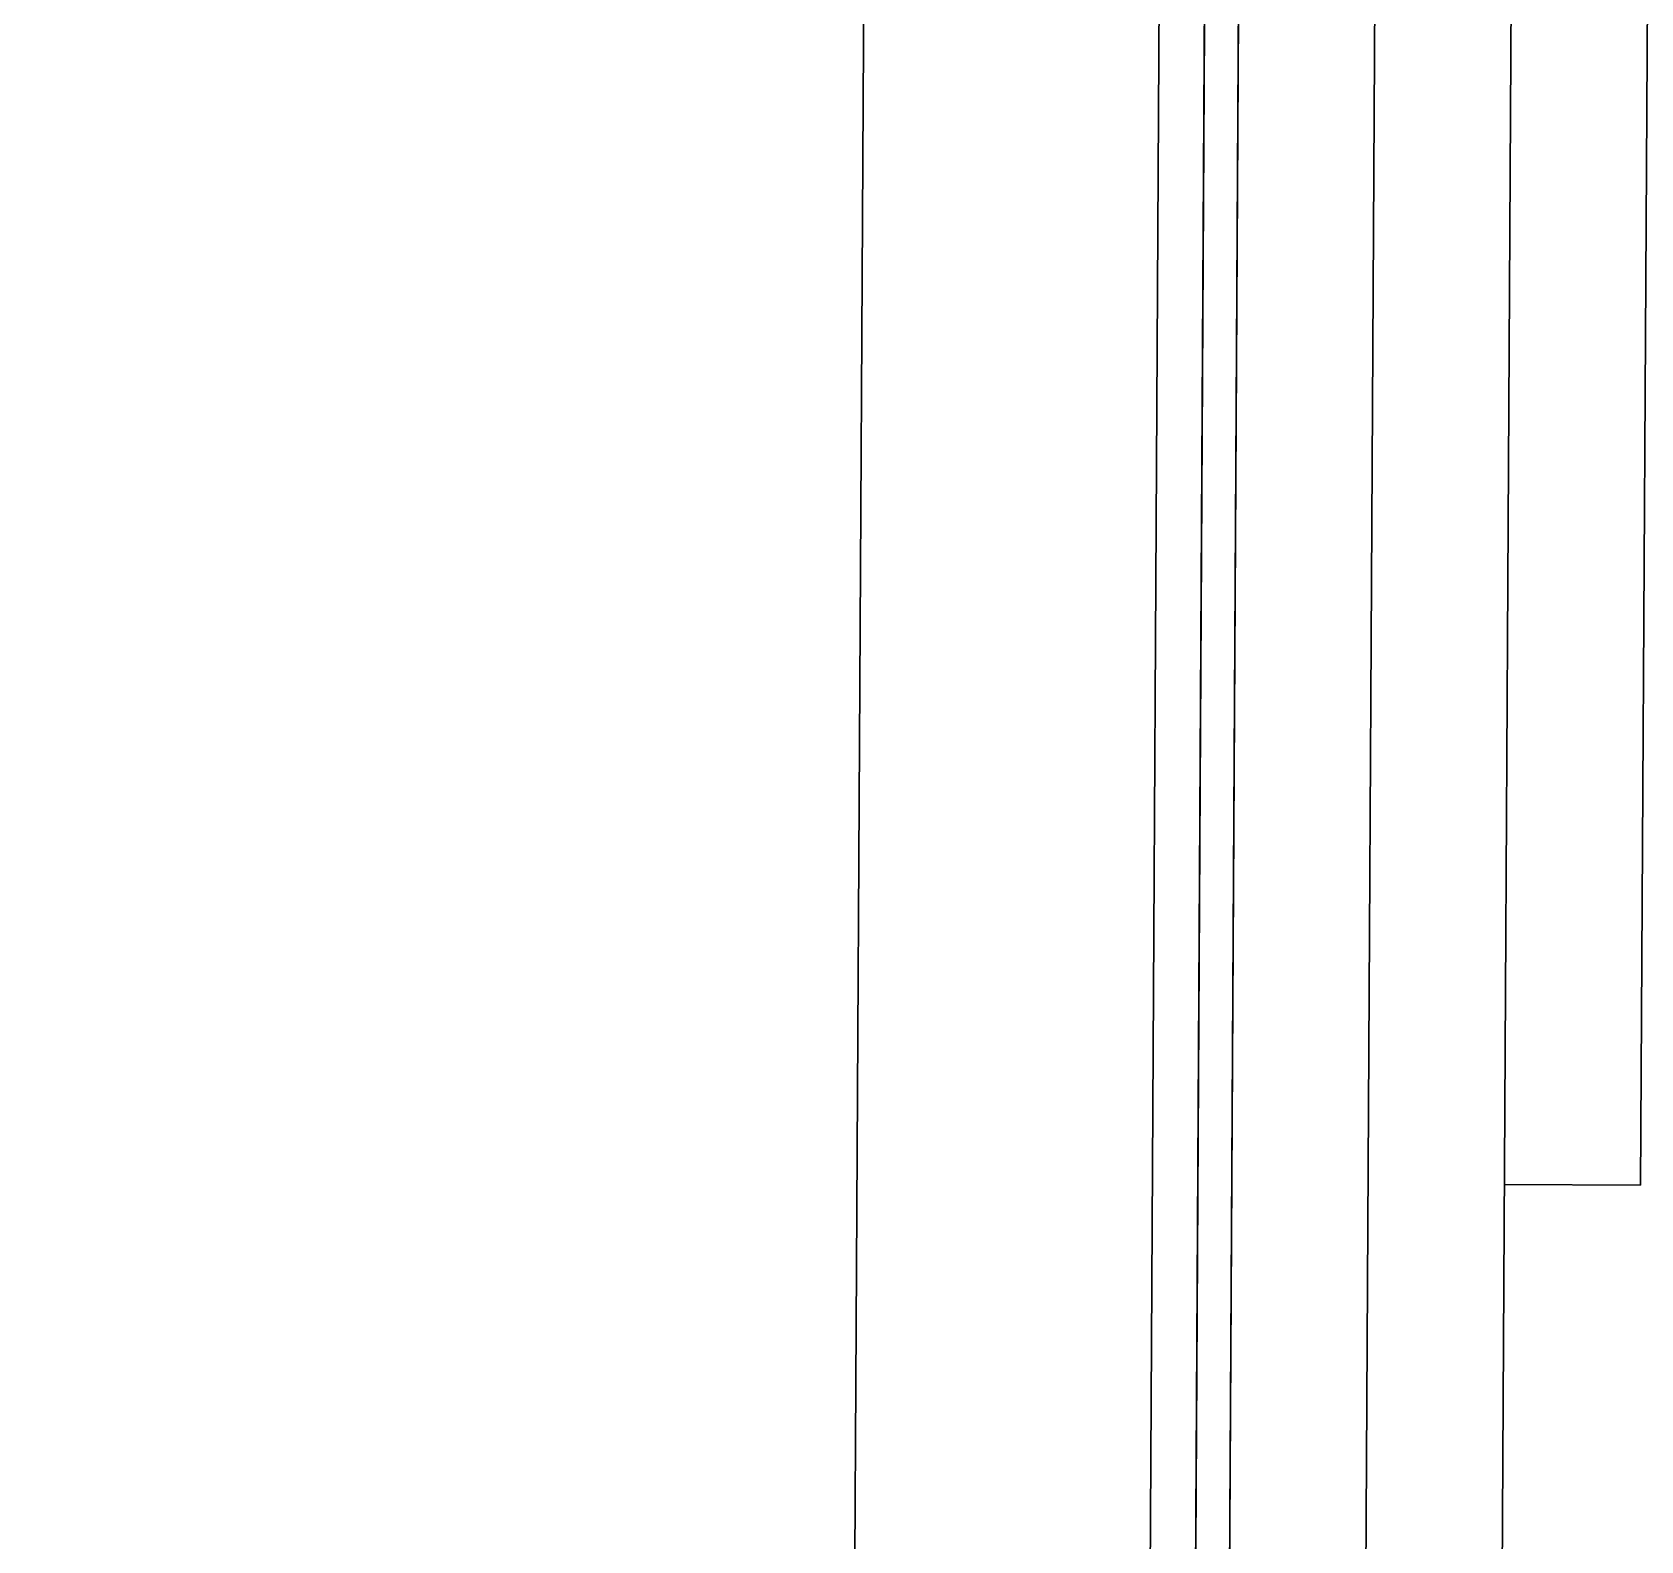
# Model space of a CAD drawing. Header units: millimetres. Extents: x 793 to 3159, y 750 to 2095.
# Drawn here: x 1294.6 to 1301.68, y 994.37 to 1001.01 of the extents above; entities that cross this region are included whole.
import ezdxf
from ezdxf.enums import TextEntityAlignment as Align

# ---------------------------------------------------------------- set-up
doc = ezdxf.new("R2010")
doc.units = ezdxf.units.MM
doc.set_wipeout_variables(frame=1)
doc.linetypes.add('XR-CASETA$0$CONTINUA', pattern=[0])
doc.linetypes.add('XR-CASETA$0$HIDDEN', pattern=[9.524999999999999, 6.349999999999999, -3.174999999999999])
for name, color, linetype in [('XR-CASETA$0$A-DETALLES', 6, 'Continuous'), ('XR-CASETA$0$A-EQUIPOS', 1, 'Continuous'), ('XR-CASETA$0$A-PISO-LIMITE', 42, 'Continuous'), ('XR-CASETA$0$A-PROY', 252, 'Continuous')]:
    doc.layers.add(name, color=color, linetype=linetype)
doc.styles.add('XR-CASETA$0$ROM23', font='romans__.ttf', dxfattribs={"width": 0.9, "height": 0.23})
doc.styles.add('XR-CASETA$0$SIMPLEX', font='SIMPLEX.SHX')

# ---------------------------------------------------------------- blocks, each defined once
blk = doc.blocks.new('XR-CASETA$0$A$C5A4D3937')
h = blk.add_hatch()
h.set_pattern_fill('ANSI31', color=8, scale=0.01, angle=180.0000000000004, style=0)
h.set_pattern_definition([(225.0000000000003, (-218.0331694976371, -238.4274633400312), (0.022450640302673, -0.0224506403026727), [])])
h.paths.add_polyline_path([(1.386733688067124, 1.420000532526046), (1.286733688067215, 1.420000532525818), (1.28673368806676, 0.4059560103494278), (2.946733688066615, 0.4059560103494278), (2.94673368806707, 1.420000532525818), (2.84673368806716, 1.420000532526046), (2.846733688066706, 0.5059560103493368), (1.386733688067124, 0.5059560103493368)])
h = blk.add_hatch()
h.set_pattern_fill('ANSI31', color=256, scale=0.1875625208402809, angle=180.0000000000004, style=0)
h.set_pattern_definition([(225.0000000000003, (20.01156149298276, 11.23050238430505), (0.0165783412978258, -0.0165783412978256), [])])
edge = h.paths.add_edge_path()
edge.add_arc((2.761276796414222, 0.5706213421869962), 0.0375125041680561, 0, 360)
at = {"linetype": 'XR-CASETA$0$CONTINUA', "ltscale": 0.5}
for p, q in [((2.728496659046868, 7.810951593576192, 8.67439952685e-05), (2.728496659046868, 8.397951593576183, 8.6743995297e-05)), ((2.74849665904685, 8.397951593575952, 8.67439953254e-05), (2.728496659046868, 8.397951593576183, 8.6743995297e-05)), ((2.74849665904685, 7.810951593575964, 8.6743995297e-05), (2.74849665904685, 8.397951593575952, 8.67439953254e-05)), ((3.100617738911752, 8.326286543090417, 8.67439952685e-05), (2.748496659047305, 8.394099887539367, 8.6743995297e-05)), ((3.100617738912205, 7.882616644061727, 8.67439953254e-05), (3.100617738911752, 8.326286543090417, 8.67439952685e-05)), ((3.490496659047039, 7.957701593576075, 8.67439952685e-05), (3.490496659046584, 8.25120159357607, 8.6743995297e-05)), ((3.490496659046584, 8.25120159357607, 8.6743995297e-05), (3.673457380313266, 8.25120159357607, 8.67439953254e-05)), ((3.67345738031372, 7.957701593576075, 8.67439952685e-05), (3.673457380313266, 8.25120159357607, 8.67439953254e-05)), ((3.100617738911752, 8.134451593575932, 8.67439953254e-05), (3.490496659047039, 8.13445159357616, 8.67439952685e-05)), ((3.100617738912205, 8.074451593576214, 8.67439952685e-05), (3.490496659047494, 8.074451593576214, 8.6743995297e-05)), ((3.490496659047039, 7.957701593576075, 8.67439952685e-05), (3.67345738031372, 7.957701593576075, 8.67439952685e-05)), ((3.58197701968038, 7.551201593576251, 8.6743995297e-05), (3.58197701968038, 7.957701593576075, 8.67439952685e-05)), ((3.67345738031372, 7.957701593576075, 8.67439952685e-05), (3.673457380313266, 7.551201593576024, 8.67439953254e-05)), ((3.100617738912205, 7.882616644061727, 8.67439953254e-05), (2.748496659047305, 7.814803299612776, 8.67439952685e-05)), ((2.728496659046868, 7.810951593576192, 8.67439952685e-05), (2.74849665904685, 7.810951593575964, 8.6743995297e-05)), ((2.728496659047324, 7.110951593576146, 8.67439953254e-05), (2.728496659047324, 7.697951593576362, 8.6743995297e-05)), ((2.748496659047305, 7.697951593575906, 8.67439953254e-05), (2.728496659047324, 7.697951593576362, 8.6743995297e-05)), ((2.74849665904685, 7.110951593576372, 8.6743995297e-05), (2.748496659047305, 7.697951593575906, 8.67439953254e-05)), ((3.100617738911752, 7.626286543090145, 8.67439952685e-05), (2.74849665904685, 7.694099887539323, 8.6743995297e-05)), ((3.100617738912205, 7.182616644061683, 8.67439952685e-05), (3.100617738911752, 7.626286543090145, 8.67439952685e-05)), ((3.490496659047039, 7.257701593576031, 8.67439953254e-05), (3.490496659046584, 7.551201593575798, 8.6743995297e-05)), ((3.490496659046584, 7.551201593575798, 8.6743995297e-05), (3.673457380313266, 7.551201593576024, 8.67439953254e-05)), ((3.67345738031372, 7.257701593576031, 8.67439953254e-05), (3.673457380313266, 7.551201593576024, 8.67439953254e-05)), ((3.100617738912205, 7.434451593575657, 8.67439952401e-05), (3.490496659047039, 7.434451593575886, 8.67439953254e-05)), ((3.100617738911752, 7.37445159357594, 8.67439952685e-05), (3.490496659047039, 7.37445159357594, 8.6743995297e-05)), ((3.490496659047039, 7.257701593576031, 8.67439953254e-05), (3.67345738031372, 7.257701593576031, 8.67439953254e-05)), ((3.58197701968038, 6.851201593576206, 8.6743995297e-05), (3.58197701968038, 7.257701593576031, 8.67439953254e-05)), ((3.67345738031372, 7.257701593576031, 8.67439953254e-05), (3.673457380313266, 6.851201593575978, 8.67439952401e-05)), ((3.100617738912205, 7.182616644061683, 8.67439952685e-05), (2.748496659047305, 7.114803299612732, 8.6743995297e-05)), ((2.728496659047324, 7.110951593576146, 8.67439953254e-05), (2.74849665904685, 7.110951593576372, 8.6743995297e-05)), ((2.728496659047324, 6.410951593576101, 8.6743995297e-05), (2.728496659047324, 6.99795159357609, 8.67439953254e-05)), ((2.748496659047305, 6.99795159357609, 8.67439952685e-05), (2.728496659047324, 6.99795159357609, 8.67439953254e-05)), ((2.74849665904685, 6.410951593576101, 8.67439953254e-05), (2.748496659047305, 6.99795159357609, 8.67439952685e-05)), ((3.100617738911752, 6.926286543090327, 8.67439953254e-05), (2.74849665904685, 6.994099887539504, 8.67439952685e-05)), ((3.100617738912205, 6.482616644061637, 8.67439952685e-05), (3.100617738911752, 6.926286543090327, 8.67439953254e-05)), ((3.490496659046584, 6.557701593575983, 8.6743995297e-05), (3.490496659046584, 6.851201593576206, 8.6743995297e-05)), ((3.490496659046584, 6.851201593576206, 8.6743995297e-05), (3.673457380313266, 6.851201593575978, 8.67439952401e-05)), ((3.673457380313266, 6.557701593575983, 8.67439952685e-05), (3.673457380313266, 6.851201593575978, 8.67439952401e-05)), ((3.100617738912205, 6.734451593576296, 8.6743995297e-05), (3.490496659047039, 6.734451593576067, 8.67439953254e-05)), ((3.100617738911752, 6.674451593576123, 8.67439952685e-05), (3.490496659047039, 6.674451593575895, 8.67439952685e-05)), ((3.490496659046584, 6.557701593575983, 8.6743995297e-05), (3.673457380313266, 6.557701593575983, 8.67439952685e-05)), ((3.581977019679925, 6.151201593575933, 8.6743995297e-05), (3.581977019679925, 6.557701593576211, 8.67439953254e-05)), ((3.673457380313266, 6.557701593575983, 8.67439952685e-05), (3.67345738031372, 6.151201593575933, 8.6743995297e-05)), ((3.100617738912205, 6.482616644061637, 8.67439952685e-05), (2.748496659047305, 6.414803299612684, 8.6743995297e-05)), ((2.728496659047324, 6.410951593576101, 8.6743995297e-05), (2.74849665904685, 6.410951593576101, 8.67439953254e-05)), ((2.728496659046868, 5.710951593576282, 8.67439952401e-05), (2.728496659047324, 6.297951593576044, 8.67439952685e-05)), ((2.748496659047305, 6.297951593576044, 8.6743995297e-05), (2.728496659047324, 6.297951593576044, 8.67439952685e-05)), ((2.74849665904685, 5.710951593576055, 8.67439952685e-05), (2.748496659047305, 6.297951593576044, 8.6743995297e-05)), ((3.100617738912205, 6.226286543090283, 8.67439953254e-05), (2.748496659047305, 6.294099887539233, 8.67439952685e-05)), ((3.100617738911752, 5.782616644061817, 8.67439953254e-05), (3.100617738912205, 6.226286543090283, 8.67439953254e-05)), ((3.490496659047039, 5.857701593575939, 8.6743995297e-05), (3.490496659047039, 6.151201593575933, 8.67439952685e-05)), ((3.490496659047039, 6.151201593575933, 8.67439952685e-05), (3.67345738031372, 6.151201593575933, 8.6743995297e-05)), ((3.67345738031372, 5.857701593575939, 8.67439952685e-05), (3.67345738031372, 6.151201593575933, 8.6743995297e-05)), ((3.100617738912205, 6.034451593576023, 8.6743995297e-05), (3.490496659047494, 6.034451593576023, 8.6743995297e-05)), ((3.100617738911752, 5.974451593576077, 8.67439953254e-05), (3.490496659047494, 5.974451593576077, 8.67439952685e-05)), ((1.369817056872307, 5.87721815239729), (0.719817056872671, 5.877218152397518)), ((0.719817056872671, 5.877218152397518), (0.719817056872671, 4.577218152397563)), ((1.369817056872761, 5.727218152397426), (1.369817056872307, 5.87721815239729)), ((3.490496659047039, 5.857701593575939, 8.6743995297e-05), (3.67345738031372, 5.857701593575939, 8.67439952685e-05)), ((3.100617738911752, 5.782616644061817, 8.67439953254e-05), (2.748496659047305, 5.71480329961264, 8.6743995297e-05)), ((0.8698170568723071, 4.727218152397653), (0.8698170568727618, 5.727218152397426)), ((0.8698170568727618, 5.727218152397426), (1.369817056872761, 5.727218152397426)), ((2.728496659046868, 5.710951593576282, 8.67439952401e-05), (2.74849665904685, 5.710951593576055, 8.67439952685e-05)), ((1.369817056872307, 4.727218152397653), (0.8698170568723071, 4.727218152397653)), ((1.369817056872761, 4.577218152397335), (1.369817056872307, 4.727218152397653)), ((0.719817056872671, 4.577218152397563), (1.369817056872761, 4.577218152397335))]:
    blk.add_line(p, q, dxfattribs=at)
for p, q in [((2.740566632381614, 1.863558544526995, -3.7977739e-07), (1.492900743752215, 1.863558544526767, -3.797774468e-07)), ((1.492900743752215, 1.863558544526767, -3.797774468e-07), (1.49290074375267, 1.046126694545819, -3.7977739e-07)), ((2.307297209240459, 1.863558544527222, -3.797774184e-07), (2.307297209240459, 1.555956010349291, -3.7977739e-07)), ((2.740566632381614, 1.863558544526995, -3.7977739e-07), (2.740566632382524, 1.046126694545819, -3.7977739e-07)), ((1.492900743751761, 1.555956010348836, -3.797774184e-07), (2.74056663238116, 1.555956010349063, -3.7977739e-07)), ((2.74056663238116, 1.555956010349063, -3.7977739e-07), (2.307297209240459, 1.555956010349291, -3.7977739e-07)), ((2.740566632382524, 1.046126694545819, -3.7977739e-07), (1.49290074375267, 1.046126694545819, -3.7977739e-07)), ((2.683716749721497, 1.013724201128979, -3.797774184e-07), (1.549750626412787, 1.013724201128752, -3.797774184e-07)), ((1.549750626412787, 1.013724201128752, -3.797774184e-07), (1.549750626412787, 0.8702274341569591, -3.797774184e-07)), ((1.594890245570695, 1.046126694545819, -3.797774468e-07), (1.594890245570695, 1.013724201128979, -3.797774184e-07)), ((1.619709139430142, 1.046126694545591, -3.7977739e-07), (1.619709139430142, 1.013724201128525, -3.797774468e-07)), ((2.613758236704597, 1.046126694545819, -3.7977739e-07), (2.613758236704143, 1.013724201128525, -3.797774184e-07)), ((2.638577130564044, 1.046126694545591, -3.7977739e-07), (2.638577130564044, 1.013724201128752, -3.797774468e-07)), ((2.683716749721497, 1.013724201128979, -3.797774184e-07), (2.683716749721952, 0.8702274341567316, -3.797774468e-07)), ((2.683716749721952, 0.8702274341567316, -3.797774468e-07), (1.549750626412787, 0.8702274341569591, -3.797774184e-07))]:
    blk.add_line(p, q)
at = {"linetype": 'XR-CASETA$0$HIDDEN'}
for p, q in [((1.607605146443802, 1.687573110043786, -3.7977739e-07), (1.607605146443802, 1.578244082823403, -3.797774184e-07)), ((2.363099655609858, 1.692074610544068, -3.797774468e-07), (2.363099655609403, 1.582745583323912, -3.797774184e-07)), ((2.453114873933827, 1.692074610544295, -3.797774468e-07), (2.453114873933827, 1.582745583323685, -3.797774184e-07))]:
    blk.add_line(p, q, dxfattribs=at)
at = {"elevation": 8.67439954675e-05}
blk.add_lwpolyline([(4.75025877023836, 7.343286059807041), (4.340258770090258, 7.343286059807041, 0.4142135623730951), (4.320258770071631, 7.323286059788416), (4.320258770071631, 6.763286059732081, 0.4142135623730951), (4.340258770089803, 6.74328605971391), (4.750258770238815, 6.74328605971391, 0.4142135623730951), (4.770258770257897, 6.763286059732536), (4.770258770258351, 7.323286059788869, 0.4142135623730951)], format="xyb", close=True, dxfattribs=at)
at = {"color": 8, "elevation": 8.67439953822e-05}
blk.add_lwpolyline([(4.687166363864889, 7.293286059818683), (4.403351176464184, 7.29328605981891, 0.4142135623730951), (4.370258769884458, 7.260193653240548), (4.370258769885367, 6.826378466280402, 0.4142135623730951), (4.403351176463273, 6.793286059702267), (4.687166363865344, 6.79328605970204, 0.4142135623730951), (4.720258770443706, 6.826378466280402), (4.720258770443251, 7.260193653240322, 0.4142135623730951)], format="xyb", close=True, dxfattribs=at)
blk.add_lwpolyline([(0.7251481701769081, 6.463775804057149), (0.7251481701764533, 6.053775803907911, 0.4142135623730951), (0.7451481701959893, 6.033775803889512), (1.305148170250959, 6.033775803889738, 0.4142135623730951), (1.32514817027004, 6.053775803908138), (1.32514817027004, 6.463775804057149, 0.4142135623730951), (1.305148170251868, 6.483775804076003), (0.7451481701959893, 6.483775804076003, 0.4142135623730951)], format="xyb", close=True)
at = {"color": 8}
blk.add_lwpolyline([(0.7751481701652665, 6.400683397683678), (0.7751481701652665, 6.116868210281608, 0.4142135623730951), (0.8082405767440832, 6.083775803703247), (1.242055763704229, 6.083775803703474, 0.4142135623730951), (1.275148170281681, 6.11686821028138), (1.275148170282136, 6.400683397684133, 0.4142135623730951), (1.242055763703319, 6.433775804262495), (0.8082405767436284, 6.43377580426204, 0.4142135623730951)], format="xyb", close=True, dxfattribs=at)
at = {"linetype": 'XR-CASETA$0$CONTINUA', "ltscale": 0.5}
for points, elevation in [([(1.236733688067033, 3.315956010349282), (1.236733688067488, 1.555956010349063), (2.996733688067251, 1.555956010349746), (2.996733688067251, 3.315956010349054), (1.236733688067033, 3.315956010349282)], -3.797774184e-07), ([(1.754651112827559, 2.688506578354235), (1.754651112827559, 2.591387988213909)], -3.797774468e-07), ([(2.47881626330718, 2.688506578354463), (2.478816263307635, 2.591387988214137)], -3.797773331e-07), ([(1.236733688067488, 1.555956010349063), (1.236733688067033, 0.3559560103494732), (2.996733688067251, 0.3559560103492458), (2.996733688067251, 1.555956010349746), (1.236733688067488, 1.555956010349063)], -3.797774184e-07), ([(1.28673368806767, 1.420000532526046), (1.386733688067124, 1.420000532525591), (1.386733688067124, 0.5059560103495642)], -3.797774184e-07), ([(1.28673368806767, 1.420000532526046), (1.28673368806676, 0.4059560103494278)], -3.797774184e-07), ([(2.946733688067524, 0.4059560103492004), (2.94673368806707, 1.420000532525818), (2.846733688067615, 1.420000532525818), (2.84673368806716, 0.5059560103493368)], -3.797774184e-07), ([(1.28673368806676, 0.4059560103494278), (1.28673368806676, 0.5059560103495642)], -3.797774468e-07), ([(1.386733688067124, 0.5059560103495642), (2.84673368806716, 0.5059560103493368)], -3.797774184e-07), ([(1.236733688067033, 0.3559560103494732), (1.236733688067033, 0.4059560103496552)], -3.797774184e-07), ([(1.28673368806676, 0.4059560103494278), (2.946733688067524, 0.4059560103492004)], -3.797774184e-07)]:
    blk.add_lwpolyline(points, dxfattribs=dict(at, elevation=elevation))
blk.add_lwpolyline([(-0.599999999999909, 2.274e-13), (0.0007266160100698, 0), (0.0007266160100698, 2.399999999999863), (0.5999999788505193, 2.400000010805342)], dxfattribs=at)
at = {"const_width": 0.0090030010003335, "elevation": -3.797774184e-07}
for points in [[(1.607605146443802, 1.692074610544295, -1), (1.607605146443347, 1.683071609544185, -1)], [(2.363099655610312, 1.692074610544295, -1), (2.363099655609858, 1.683071609544185, -1)], [(2.453114873933827, 1.692074610544523, -1), (2.453114873933373, 1.683071609544185, -1)]]:
    blk.add_lwpolyline(points, format="xyb", close=True, dxfattribs=at)
at = {"linetype": 'XR-CASETA$0$CONTINUA', "ltscale": 0.5}
for centre, radius in [((3.959769366522324, 7.054451593576687, 8.67439953822e-05), 0.2863119862089718), ((2.116733688067142, 2.639947283283845, -3.797774184e-07), 0.47)]:
    blk.add_circle(centre, radius, dxfattribs=at)
blk.add_circle((2.761276796414222, 0.5706213421869962, -3.797773331e-07), 0.0375125041680561)
at = {"linetype": 'ByBlock'}
blk.add_point((2.740566632381614, 1.829797290775786, -3.797774184e-07), dxfattribs=at)
blk.add_point((2.645284871795411, 0.8702274341569591, -3.7977739e-07))
at = {"color": 8, "style": 'XR-CASETA$0$SIMPLEX', "width": 0.8}
blk.add_text('eléctrico', height=0.075, rotation=270, dxfattribs=at).set_placement((4.499664587367988, 7.218870393825454, 8.67439951833e-05))
blk.add_text('eléctrico', height=0.075, dxfattribs=at).set_placement((0.849563836159632, 6.213181621186094))
at = {"style": 'XR-CASETA$0$ROM23', "width": 0.9}
for s, p in [('BAJA TENSION', (2.014705489140851, 1.742506450693326, -3.797773331e-07)), ('ALTA TENSION', (2.540660608255166, 1.475346850261075, -3.797774184e-07))]:
    blk.add_text(s, height=0.0379626542180729, rotation=180, dxfattribs=at).set_placement(p, align=Align.CENTER)
at = {"linetype": 'XR-CASETA$0$CONTINUA'}
blk.add_wipeout([(3.6189529844355093, 5.655527989412294), (4.41496412413079, 5.655527989412294), (4.41496412413079, 4.859516849717239), (3.6189529844355093, 4.859516849717239)], dxfattribs=at)
blk.add_wipeout([(3.6189529844355093, 5.655527989412294), (4.41496412413079, 5.655527989412294), (4.41496412413079, 4.859516849717239), (3.6189529844355093, 4.859516849717239)], dxfattribs=at)
at = {"color": 7}
for p, q in [((3.673949224306397, 5.293698640813317), (3.674173911522757, 5.310749238840571)), ((3.674173911522757, 5.310749238840571), (3.689652165383904, 5.328330861730137)), ((3.706045556267326, 5.310672154391114), (3.689652165383904, 5.328330861730137)), ((3.706263616260457, 5.29412446932497), (3.706045556267326, 5.310672154391114)), ((4.327653492305672, 5.294124469325197), (4.327871552299257, 5.31067215439134)), ((4.327871552299257, 5.31067215439134), (4.344264943181769, 5.328330861730364)), ((4.359743197042917, 5.310749238840344), (4.344264943181769, 5.328330861730364)), ((4.359967884258821, 5.293698640813317), (4.359743197042917, 5.310749238840344)), ((3.673949224306397, 5.293698640813317), (3.683000669100238, 5.285211551595693)), ((3.706263616260457, 5.29412446932497), (3.697437579076449, 5.28540179648462)), ((4.327653492305672, 5.294124469325197), (4.336479529489679, 5.28540179648462)), ((4.359967884258821, 5.293698640813317), (4.350916439465891, 5.285211551595693)), ((3.674985701535206, 5.215044604003197), (3.683810361939322, 5.223767258701172)), ((3.675374652438221, 5.215470432514848), (3.675156592445092, 5.198922747447568)), ((3.675203761527427, 5.198496918936371), (3.691595773363586, 5.180838365551835)), ((3.707518153481942, 5.198922747447568), (3.691595773363586, 5.180838365551835)), ((3.707300093488357, 5.215470432515076), (3.698247271915533, 5.223957503588962)), ((3.707300093488357, 5.215470432515076), (3.707518153481942, 5.198922747447568)), ((4.326617015077317, 5.215470432514848), (4.326398955084187, 5.198922747447795)), ((4.326398955084187, 5.198922747447795), (4.342321335202087, 5.18083836555229)), ((4.326617015077317, 5.215470432514848), (4.335669836651049, 5.223957503588962)), ((4.358713347038246, 5.198496918936144), (4.342321335202087, 5.18083836555229)), ((4.358931407030922, 5.215044604003197), (4.350106746626806, 5.223767258701172)), ((4.358542456127906, 5.215470432514848), (4.358760516120582, 5.198922747447568))]:
    blk.add_line(p, q, dxfattribs=at)
blk.add_lwpolyline([(3.618952984435054, 5.655527989412803), (4.414964124130619, 5.655527989412576), (4.414964124131074, 4.859516849717465), (3.618952984435509, 4.859516849717692)], close=True)
at = {"color": 8}
for points in [[(3.633192409717594, 5.629509037390789), (3.643266710379521, 5.639851697590529), (3.653608673119379, 5.629778076246566), (3.643535753771629, 5.61943508999434)], [(3.686092379723504, 5.629509037390789), (3.69616668038634, 5.639851697590302), (3.706508643125744, 5.629778076246566), (3.696435723778449, 5.619435089995021)], [(3.738992349729869, 5.629509037390562), (3.74906665039316, 5.639851697590075), (3.759408613132109, 5.629778076246793), (3.749335693784814, 5.619435089994794)], [(3.791892319736234, 5.629509037390562), (3.80196662039907, 5.639851697590529), (3.812308583138019, 5.629778076246566), (3.802235663791178, 5.619435089994794)], [(3.844792289742144, 5.629509037390333), (3.854866590404981, 5.639851697590302), (3.865208553143475, 5.629778076246338), (3.855135633796634, 5.619435089995021)], [(3.897692259748055, 5.629509037390789), (3.907766560411801, 5.639851697590529), (3.918108523150294, 5.629778076246566), (3.908035603803, 5.619435089994567)], [(3.950592229754875, 5.629509037390562), (3.960666530417256, 5.639851697590529), (3.971008493156205, 5.629778076246338), (3.96093557380982, 5.619435089994567)], [(4.003492199760785, 5.629509037390107), (4.013566500423166, 5.639851697590075), (4.023908463162115, 5.629778076246338), (4.013835543815275, 5.619435089994794)], [(4.083324878811254, 5.629509037390107), (4.073250578148417, 5.639851697590529), (4.062908615409924, 5.629778076246566), (4.072981534757673, 5.619435089994567)], [(4.136224848817618, 5.629509037390789), (4.126150548155237, 5.639851697590529), (4.115808585415834, 5.629778076245883), (4.125881504763583, 5.619435089994794)], [(4.189124818823983, 5.629509037390789), (4.179050518161147, 5.639851697590075), (4.168708555421744, 5.629778076246338), (4.178781474769038, 5.619435089994794)], [(4.242024788830349, 5.629509037390333), (4.231950488167512, 5.639851697590302), (4.221608525428109, 5.629778076246338), (4.231681444775404, 5.619435089994794)], [(4.294924758835804, 5.629509037390789), (4.284850458173423, 5.639851697590302), (4.274508495434474, 5.629778076246338), (4.284581414781314, 5.619435089995021)], [(4.347824728842169, 5.629509037390789), (4.337750428179788, 5.639851697590302), (4.32740846543993, 5.629778076246566), (4.337481384786768, 5.619435089994794)], [(4.400724698848989, 5.629509037390107), (4.390650398186153, 5.639851697590756), (4.380308435447204, 5.629778076246566), (4.390381354794044, 5.619435089994794)], [(3.633953371127518, 5.571762774268109), (3.644027671789444, 5.582105434468076), (3.654369634528848, 5.572031813124339), (3.644296715182008, 5.561688826872341)], [(3.634714332537897, 5.514016511145881), (3.644788633199823, 5.524359171346076), (3.655130595938771, 5.514285550002342), (3.645057676591477, 5.503942563750342)], [(3.686853341132974, 5.571762774267881), (3.696927641795809, 5.582105434468303), (3.707269604535213, 5.572031813124566), (3.697196685187464, 5.561688826872796)], [(3.687614302542897, 5.514016511145654), (3.697688603206188, 5.524359171346076), (3.708030565945136, 5.514285550002113), (3.697957646598297, 5.50394256375057)], [(3.739753311139793, 5.571762774267881), (3.749827611802629, 5.582105434468076), (3.760169574542032, 5.572031813124566), (3.750096655194739, 5.561688826872796)], [(3.740514272549717, 5.514016511145654), (3.750588573212098, 5.524359171346076), (3.760930535951502, 5.514285550002113), (3.750857616604207, 5.50394256375057)], [(3.792653281146613, 5.571762774267881), (3.802727581808539, 5.582105434468303), (3.813069544547488, 5.572031813124339), (3.802996625200194, 5.561688826872796)], [(3.793414242556082, 5.514016511145881), (3.803488543219373, 5.524359171346076), (3.813830505957412, 5.514285550002342), (3.803757586611027, 5.50394256375057)], [(3.845553251152068, 5.571762774267881), (3.855627551814905, 5.582105434468303), (3.865969514553398, 5.572031813124339), (3.855896595206559, 5.561688826872796)], [(3.846314212562447, 5.514016511145654), (3.856388513225738, 5.524359171346076), (3.866730475964232, 5.514285550001659), (3.856657556616482, 5.503942563750342)], [(3.898453221158433, 5.571762774268109), (3.90852752182127, 5.582105434468303), (3.918869484560219, 5.572031813124339), (3.908796565212924, 5.561688826872341)], [(3.899214182568357, 5.514016511145654), (3.909288483230739, 5.524359171346076), (3.919630445970597, 5.514285550001887), (3.909557526622393, 5.503942563750342)], [(3.951353191164344, 5.571762774267881), (3.961427491827635, 5.582105434468303), (3.971769454566128, 5.572031813124112), (3.961696535219743, 5.561688826872796)], [(3.952114152573813, 5.514016511145654), (3.962188453237558, 5.524359171346303), (3.972530415976052, 5.514285550002113), (3.962457496629667, 5.50394256375057)], [(4.004253161170709, 5.571762774267653), (4.014327461834, 5.582105434468076), (4.024669424572038, 5.572031813124339), (4.014596505225653, 5.561688826872568)], [(4.005014122581087, 5.514016511145427), (4.015088423244378, 5.524359171345849), (4.025430385982417, 5.514285550002113), (4.015357466635578, 5.503942563750342)], [(4.081802955991407, 5.514016511145881), (4.071728655329025, 5.524359171346076), (4.061386692589621, 5.514285550002113), (4.071459611936461, 5.503942563750342)], [(4.08256391740133, 5.571762774268109), (4.072489616738948, 5.582105434468303), (4.06214765399909, 5.572031813124339), (4.072220573346384, 5.561688826872568)], [(4.134702925997772, 5.514016511145654), (4.124628625334935, 5.524359171346532), (4.114286662596442, 5.514285550002113), (4.124359581942826, 5.503942563750342)], [(4.135463887407241, 5.571762774267881), (4.125389586745313, 5.582105434468303), (4.11504762400591, 5.572031813124339), (4.12512054335275, 5.561688826872568)], [(4.187602896003227, 5.514016511145427), (4.177528595341755, 5.524359171346076), (4.167186632602351, 5.514285550002113), (4.177259551949192, 5.50394256375057)], [(4.188363857413605, 5.571762774267653), (4.178289556750769, 5.582105434468303), (4.16794759401273, 5.572031813124339), (4.17802051335957, 5.561688826872796)], [(4.240502866010047, 5.514016511145881), (4.23042856534812, 5.524359171346076), (4.220086602607807, 5.514285550002113), (4.230159521954647, 5.503942563750342)], [(4.24126382741997, 5.571762774267881), (4.231189526758043, 5.582105434468531), (4.220847564019095, 5.572031813124112), (4.230920483365935, 5.561688826872568)], [(4.293402836016866, 5.514016511145427), (4.283328535353576, 5.524359171346303), (4.272986572614627, 5.514285550002113), (4.283059491962376, 5.503942563750115)], [(4.29416379742679, 5.571762774267881), (4.284089496763499, 5.582105434468758), (4.27374753402455, 5.572031813124339), (4.28382045337139, 5.561688826872568)], [(4.346302806022321, 5.514016511145881), (4.336228505360396, 5.524359171345849), (4.325886542621447, 5.514285550002113), (4.335959461968286, 5.50394256375057)], [(4.3470637674327, 5.571762774267881), (4.336989466769409, 5.582105434468303), (4.326647504030916, 5.572031813124112), (4.336720423378665, 5.561688826872796)], [(4.399202776028686, 5.51401651114611), (4.389128475365851, 5.524359171346076), (4.378786512627812, 5.514285550001659), (4.388859431974196, 5.503942563750342)], [(4.399963737438611, 5.571762774268109), (4.389889436776229, 5.582105434468303), (4.379547474037281, 5.572031813124339), (4.389620393384575, 5.561688826872568)], [(3.63547529394691, 5.456270248023201), (3.645549594609747, 5.466612908223397), (3.65589155734824, 5.456539286879433), (3.645818638001401, 5.446196300627206)], [(3.688375263953275, 5.456270248022974), (3.698449564616112, 5.466612908223623), (3.708791527355515, 5.456539286879433), (3.698718608007766, 5.446196300627433)], [(3.741275233959186, 5.456270248022974), (3.751349534622022, 5.466612908223623), (3.761691497360971, 5.45653928687966), (3.751618578014587, 5.446196300627661)], [(3.794175203966005, 5.456270248022974), (3.804249504628842, 5.466612908223397), (3.814591467366881, 5.456539286878978), (3.804518548019586, 5.446196300627433)], [(3.847075173971916, 5.456270248022974), (3.857149474634752, 5.466612908223397), (3.867491437373701, 5.456539286878978), (3.857418518026861, 5.446196300627433)], [(3.899975143977826, 5.456270248022747), (3.910049444640208, 5.466612908223397), (3.92039140738052, 5.456539286879204), (3.910318488033226, 5.446196300627433)], [(3.952875113984646, 5.456270248022974), (3.962949414647482, 5.466612908223623), (3.973291377386431, 5.456539286878751), (3.963218458038682, 5.446196300627206)], [(4.005775083991011, 5.456270248022747), (4.015849384653847, 5.466612908223169), (4.026191347392341, 5.456539286879204), (4.016118428045502, 5.446196300627433)], [(4.081041994581482, 5.456270248022974), (4.070967693918191, 5.466612908223169), (4.060625731180152, 5.456539286879204), (4.070698650527447, 5.446196300627661)], [(4.133941964587846, 5.456270248022518), (4.123867663925466, 5.466612908223397), (4.113525701186972, 5.456539286879433), (4.123598620532902, 5.446196300627433)], [(4.186841934593758, 5.456270248023201), (4.176767633931377, 5.466612908223397), (4.166425671191973, 5.456539286878978), (4.176498590539267, 5.446196300627433)], [(4.239741904601032, 5.456270248023201), (4.229667603937286, 5.466612908223623), (4.219325641198338, 5.456539286879204), (4.229398560545632, 5.446196300627206)], [(4.292641874606033, 5.456270248022747), (4.282567573944107, 5.466612908223397), (4.272225611205158, 5.456539286879433), (4.282298530551543, 5.446196300627433)], [(4.345541844612399, 5.456270248022974), (4.335467543950016, 5.466612908223397), (4.325125581211068, 5.456539286879204), (4.335198500557908, 5.446196300627206)], [(4.398441814618763, 5.456270248022747), (4.388367513955927, 5.466612908223623), (4.378025551217434, 5.456539286879433), (4.388098470564273, 5.446196300627206)], [(3.636236255356379, 5.398523984900974), (3.646310556019216, 5.40886664510117), (3.656652518758163, 5.398793023757434), (3.646579599411779, 5.388450037505663)], [(3.689136225363199, 5.398523984900748), (3.699210526025581, 5.40886664510117), (3.709552488764529, 5.398793023757434), (3.69947956941769, 5.388450037505435)], [(3.742036195369109, 5.398523984900748), (3.752110496031947, 5.408866645100943), (3.762452458771349, 5.398793023756752), (3.752379539424055, 5.388450037505435)], [(3.794936165375474, 5.398523984900748), (3.805010466037857, 5.40886664510117), (3.815352428776805, 5.398793023757207), (3.805279509430874, 5.388450037505435)], [(3.847836135382294, 5.398523984900748), (3.857910436044676, 5.408866645101397), (3.86825239878317, 5.398793023756978), (3.85817947943633, 5.388450037505208)], [(3.90073610538775, 5.398523984900748), (3.910810406050587, 5.408866645100943), (3.921152368789989, 5.398793023756752), (3.91107944944224, 5.388450037505208)], [(3.95363607539457, 5.398523984900521), (3.963710376056496, 5.40886664510117), (3.974052338796354, 5.398793023756752), (3.963979419449515, 5.388450037505208)], [(4.00653604540048, 5.398523984900521), (4.016610346063771, 5.408866645101397), (4.02695230880181, 5.398793023757207), (4.016879389454516, 5.388450037505435)], [(4.080281033172013, 5.398523984900748), (4.070206732510087, 5.408866645101397), (4.059864769770683, 5.398793023756978), (4.069937689116613, 5.388450037505208)], [(4.133181003177923, 5.398523984900974), (4.123106702515997, 5.40886664510117), (4.112764739776594, 5.398793023756978), (4.122837659122978, 5.388450037505208)], [(4.186080973184743, 5.398523984900974), (4.176006672520998, 5.408866645100943), (4.165664709782049, 5.398793023756978), (4.175737629129799, 5.388450037505435)], [(4.238980943190199, 5.398523984900748), (4.228906642527817, 5.40886664510117), (4.218564679788869, 5.398793023756978), (4.228637599135709, 5.388450037505663)], [(4.291880913196564, 5.398523984900974), (4.281806612533728, 5.408866645100943), (4.271464649795234, 5.398793023757207), (4.281537569142074, 5.388450037505208)], [(4.344780883203383, 5.398523984900748), (4.334706582539638, 5.40886664510117), (4.324364619801144, 5.398793023757207), (4.334437539147983, 5.388450037505208)], [(4.397680853208839, 5.398523984900748), (4.387606552546003, 5.40886664510117), (4.377264589807509, 5.398793023757207), (4.387337509154804, 5.388450037505435)], [(3.636997221302863, 5.340777377583208), (3.647071517429594, 5.351120381979171), (3.657413484703738, 5.341046416439667), (3.647340560821703, 5.330703774382755)], [(3.689897191308318, 5.340777377583663), (3.699971487435504, 5.351120381978489), (3.710313454710103, 5.341046416440121), (3.700240530827613, 5.330703774382528)], [(3.742797161315139, 5.34077737758389), (3.752871457441415, 5.351120381978716), (3.763213424716923, 5.341046416439894), (3.753140500833978, 5.330703774382981)], [(3.795697131321958, 5.340777377583663), (3.805771427447325, 5.351120381978943), (3.816113394722378, 5.341046416439894), (3.806040470840343, 5.330703774382755)], [(3.848597101326504, 5.340777377583663), (3.858671397454145, 5.351120381978489), (3.869013364729653, 5.341046416439894), (3.858940440845799, 5.330703774382299)], [(3.901497071333778, 5.340777377583663), (3.911571367460509, 5.351120381978716), (3.921913334736018, 5.341046416439667), (3.911840410852164, 5.330703774382528)], [(3.954397041339689, 5.340777377583208), (3.964471337466875, 5.351120381978716), (3.974813304741018, 5.341046416440121), (3.964740380858529, 5.330703774382528)], [(4.007297011345143, 5.340777377583435), (4.017371307472785, 5.351120381978716), (4.027713274748293, 5.341046416439667), (4.017640350864439, 5.330703774382299)], [(4.079520067225985, 5.340777377583663), (4.069445771100163, 5.351120381978943), (4.059103803825109, 5.341046416439667), (4.069176727707143, 5.330703774382528)], [(4.132420037232805, 5.340777377583663), (4.122345741105164, 5.351120381978716), (4.11200377383011, 5.341046416439894), (4.122076697713964, 5.330703774382528)], [(4.185320007238714, 5.340777377583435), (4.175245711112438, 5.351120381979171), (4.164903743837384, 5.341046416439667), (4.174976667719874, 5.330703774382299)], [(4.238219977244625, 5.340777377583435), (4.228145681118348, 5.351120381978489), (4.21780371384284, 5.341046416439894), (4.22787663772715, 5.330703774382528)], [(4.291119947250991, 5.340777377583435), (4.281045651123349, 5.351120381978716), (4.270703683849205, 5.341046416439894), (4.28077660773215, 5.330703774382755)], [(4.3440199172569, 5.340777377583208), (4.333945621130624, 5.351120381978943), (4.323603653855116, 5.341046416439667), (4.333676577738061, 5.330703774382528)], [(4.396919887262811, 5.340777377583435), (4.386845591137443, 5.351120381978489), (4.376503623861481, 5.341046416439894), (4.386576547744879, 5.330703774382528)], [(3.637758182712332, 5.283031114461436), (3.647832483375168, 5.293373774661176), (3.658174446113207, 5.283300153316986), (3.648101524498088, 5.27295733916253)], [(3.690658152717787, 5.283031114461664), (3.700732453381078, 5.293373774661631), (3.711074416120482, 5.283300153317213), (3.701001494505362, 5.272957339162303)], [(3.743558122724151, 5.283031114461209), (3.753632423386989, 5.293373774661403), (3.763974386125937, 5.283300153316986), (3.753901464511272, 5.272957339162758)], [(3.796458092730972, 5.283031114461436), (3.806532393393808, 5.293373774661403), (3.816874356131847, 5.283300153316986), (3.806801434518092, 5.27295733916253)], [(3.849358062737337, 5.283031114461436), (3.859432363399719, 5.293373774661403), (3.869774326138212, 5.283300153316986), (3.859701404524003, 5.272957339162303)], [(3.902258032742793, 5.283031114461209), (3.912332333406084, 5.293373774661631), (3.922674296145031, 5.283300153316986), (3.912601374529913, 5.27295733916253)], [(3.955158002748703, 5.283031114461209), (3.965232303412449, 5.293373774661403), (3.975574266150943, 5.283300153316986), (3.965501344536278, 5.27295733916253)], [(4.008057972755977, 5.283031114461436), (4.018132273418814, 5.293373774661176), (4.028474236157762, 5.283300153316758), (4.018401314542188, 5.272957339162303)], [(4.07875910581697, 5.283031114461436), (4.068684805153679, 5.293373774661403), (4.058342842414731, 5.283300153316758), (4.068415764029397, 5.272957339162758)], [(4.131659075823336, 5.283031114461436), (4.121584775160044, 5.293373774661403), (4.111242812421096, 5.283300153316758), (4.121315734036215, 5.27295733916253)], [(4.184559045829701, 5.283031114460981), (4.174484745166864, 5.293373774661403), (4.164142782427461, 5.283300153317213), (4.174215704041671, 5.27295733916253)], [(4.237459015836067, 5.283031114461436), (4.227384715171411, 5.293373774661403), (4.217042752433371, 5.283300153316986), (4.227115674048491, 5.27295733916253)], [(4.290358985841522, 5.283031114461436), (4.280284685178685, 5.293373774661859), (4.269942722439736, 5.283300153317213), (4.280015644054401, 5.272957339162303)], [(4.343258955846977, 5.283031114460981), (4.333184655185049, 5.293373774661631), (4.322842692446101, 5.283300153317213), (4.332915614060767, 5.27295733916253)], [(4.396158925853797, 5.283031114461209), (4.38608462519096, 5.293373774661631), (4.375742662452922, 5.283300153316986), (4.385815584067586, 5.272957339162758)], [(3.638519146389172, 5.225284679241212), (3.648593447052462, 5.235627339441407), (3.658935409790956, 5.225553718097898), (3.648862485908467, 5.215211076039849)], [(3.639280110067375, 5.167538244021216), (3.649354408461022, 5.177881076318954), (3.659696373469159, 5.167807282877447), (3.64962344958576, 5.15746464082008)], [(3.691419116395991, 5.225284679240985), (3.701493417059281, 5.235627339441179), (3.711835379797321, 5.225553718097898), (3.701762455914831, 5.215211076040077)], [(3.692180080073285, 5.167538244021443), (3.702254378468297, 5.177881076318954), (3.712596343474615, 5.167807282877447), (3.70252341959258, 5.157464640820306)], [(3.744319086401901, 5.22528467924144), (3.754393387065192, 5.235627339441634), (3.76473534980505, 5.225553718097898), (3.754662425921196, 5.215211076040304)], [(3.745080050079195, 5.167538244021216), (3.755154348475116, 5.177881076319182), (3.765496313481435, 5.167807282877902), (3.7554233895994, 5.157464640819853)], [(3.797219056408721, 5.22528467924144), (3.807293357071102, 5.235627339441634), (3.817635319810051, 5.225553718098126), (3.807562395927107, 5.215211076039849)], [(3.797980020085105, 5.167538244021216), (3.808054318481481, 5.177881076319182), (3.8183962834878, 5.167807282877674), (3.808323359604401, 5.157464640819853)], [(3.850119026414176, 5.22528467924144), (3.860193327077467, 5.235627339441179), (3.870535289815962, 5.225553718098126), (3.860462365933017, 5.215211076039849)], [(3.850879990091925, 5.16753824402167), (3.860954288486937, 5.177881076318727), (3.87129625349371, 5.167807282877674), (3.861223329610766, 5.157464640820306)], [(3.903018996420541, 5.225284679241212), (3.913093297084287, 5.235627339441407), (3.923435259821872, 5.225553718097898), (3.913362335940291, 5.215211076040077)], [(3.903779960098745, 5.167538244021216), (3.913854258493302, 5.177881076319182), (3.924196223500075, 5.167807282877902), (3.914123299616676, 5.157464640819853)], [(3.955918966427361, 5.225284679241212), (3.965993267089743, 5.235627339441634), (3.976335229828237, 5.225553718097898), (3.966262305945747, 5.215211076039849)], [(3.956679930104201, 5.16753824402167), (3.966754228499667, 5.177881076319182), (3.977096193505531, 5.167807282877674), (3.967023269624405, 5.15746464082008)], [(4.008818936432362, 5.22528467924144), (4.018893237095654, 5.235627339441634), (4.029235199834602, 5.225553718097671), (4.019162275951657, 5.215211076040077)], [(4.00957990011102, 5.167538244021443), (4.019654198505122, 5.177881076318954), (4.02999616351235, 5.167807282877447), (4.019923239629406, 5.15746464082008)], [(4.077237178461473, 5.167538244021216), (4.067162880066462, 5.177881076319182), (4.056820915059688, 5.167807282877674), (4.066893838943543, 5.157464640819853)], [(4.077998142138767, 5.225284679241212), (4.067923841475931, 5.235627339441862), (4.057581878737892, 5.225553718097671), (4.067654802620381, 5.215211076039622)], [(4.130137148466928, 5.167538244021216), (4.120062850073737, 5.177881076318954), (4.109720885066054, 5.167807282877674), (4.119793808948543, 5.157464640819853)], [(4.130898112145587, 5.225284679241212), (4.120823811482296, 5.235627339441407), (4.110481848743347, 5.225553718097898), (4.120554772626292, 5.215211076040077)], [(4.183037118474203, 5.167538244021216), (4.172962820078737, 5.177881076318954), (4.162620855072873, 5.167807282877902), (4.172693778953998, 5.157464640819853)], [(4.183798082151497, 5.225284679241212), (4.173723781489115, 5.235627339441634), (4.163381818750167, 5.225553718097898), (4.173454742632656, 5.215211076039849)], [(4.235937088480568, 5.167538244020989), (4.225862790085102, 5.177881076319182), (4.215520825078328, 5.167807282877674), (4.225593748961272, 5.15746464082008)], [(4.236698052157862, 5.225284679241212), (4.226623751494116, 5.235627339442089), (4.216281788756532, 5.225553718097671), (4.226354712638567, 5.215211076040077)], [(4.288837058486478, 5.167538244020989), (4.278762760091921, 5.177881076318954), (4.268420795084693, 5.167807282877674), (4.278493718967184, 5.15746464082008)], [(4.289598022163772, 5.225284679241212), (4.279523721500482, 5.235627339441634), (4.269181758762442, 5.225553718097898), (4.279254682644932, 5.215211076040077)], [(4.341737028492389, 5.167538244020989), (4.331662730097832, 5.177881076318954), (4.321320765091059, 5.167807282877902), (4.331393688973549, 5.15746464082008)], [(4.342497992169683, 5.22528467924144), (4.332423691507302, 5.235627339441634), (4.322081728768353, 5.225553718097898), (4.332154652651752, 5.215211076039849)], [(4.394636998499208, 5.167538244021216), (4.384562700104197, 5.177881076319182), (4.374220735096969, 5.167807282877447), (4.384293658979913, 5.157464640819853)], [(4.395397962177412, 5.22528467924144), (4.385323661513666, 5.235627339441634), (4.374981698774263, 5.225553718097671), (4.385054622657662, 5.215211076040077)], [(3.640041071476844, 5.10979198089899), (3.650115372140135, 5.120134641098957), (3.660457334878628, 5.110061019754539), (3.650384410996138, 5.099718377697854)], [(3.692941041483209, 5.109791980898762), (3.70301534214559, 5.120134641098957), (3.713357304884993, 5.110061019754539), (3.703284381002049, 5.099718377697627)], [(3.745841011489119, 5.109791980898762), (3.7559153121515, 5.120134641099411), (3.766257274890904, 5.110061019754767), (3.756184351008414, 5.099718377697854)], [(3.798740981495484, 5.109791980899216), (3.808815282157866, 5.120134641098957), (3.819157244896814, 5.110061019754994), (3.809084321014779, 5.099718377697854)], [(3.851640951502303, 5.10979198089899), (3.861715252164232, 5.120134641099184), (3.872057214903633, 5.110061019754994), (3.861984291020235, 5.099718377697627)], [(3.904540921508214, 5.109791980898762), (3.914615222170596, 5.120134641099184), (3.924957184909544, 5.110061019754994), (3.914884261027054, 5.099718377697854)], [(3.957440891515034, 5.109791980898762), (3.967515192176961, 5.120134641098957), (3.977857154915454, 5.110061019754767), (3.967784231033873, 5.099718377697854)], [(4.010340861520489, 5.109791980898762), (4.020415162183326, 5.120134641099411), (4.030757124922274, 5.110061019754767), (4.020684201039784, 5.099718377697399)], [(4.076476217051549, 5.109791980898535), (4.066401916389168, 5.120134641099184), (4.056059953649764, 5.110061019754994), (4.066132877533163, 5.099718377697854)], [(4.129376187058369, 5.109791980898535), (4.119301886395533, 5.120134641098957), (4.108959923656584, 5.110061019754767), (4.119032847539073, 5.099718377698081)], [(4.182276157064279, 5.10979198089899), (4.172201856401898, 5.120134641098957), (4.161859893662494, 5.110061019754767), (4.171932817545439, 5.099718377697627)], [(4.235176127070189, 5.10979198089899), (4.225101826408717, 5.120134641098957), (4.214759863668859, 5.110061019754767), (4.224832787551349, 5.099718377697854)], [(4.288076097077009, 5.10979198089899), (4.278001796414173, 5.120134641098729), (4.267659833675223, 5.110061019754994), (4.277732757556805, 5.099718377697854)], [(4.340976067082464, 5.10979198089899), (4.330901766420083, 5.120134641098957), (4.320559803680225, 5.110061019754994), (4.330632727564079, 5.099718377697627)], [(4.393876037088829, 5.109791980898762), (4.383801736425993, 5.120134641099184), (4.373459773687045, 5.110061019754767), (4.383532697569989, 5.099718377697854)], [(3.640802032887222, 5.052045717776308), (3.650876333549149, 5.062388377976959), (3.661218296288097, 5.052314756632085), (3.651145374672978, 5.041971942477629)], [(3.693702002893132, 5.052045717776308), (3.703776303555969, 5.062388377976732), (3.714118266295372, 5.052314756632085), (3.704045344679798, 5.041971942477629)], [(3.746601972899043, 5.052045717776763), (3.756676273562334, 5.062388377976959), (3.767018236300827, 5.052314756632314), (3.756945314686619, 5.041971942478085)], [(3.799501942905862, 5.052045717776081), (3.809576243568243, 5.062388377976732), (3.819918206307193, 5.052314756632767), (3.809845284691163, 5.041971942477856)], [(3.852401912911773, 5.052045717776537), (3.8624762135737, 5.062388377976503), (3.872818176313103, 5.052314756632541), (3.862745254698438, 5.041971942478085)], [(3.905301882918593, 5.052045717776537), (3.915376183580519, 5.062388377976732), (3.925718146319468, 5.052314756632314), (3.915645224704803, 5.041971942478085)], [(3.958201852923593, 5.052045717776081), (3.968276153586884, 5.062388377976959), (3.978618116325833, 5.052314756632541), (3.968545194710259, 5.041971942477856)], [(4.011101822930868, 5.052045717776537), (4.02117612359234, 5.062388377977185), (4.031518086331743, 5.052314756632085), (4.021445164717079, 5.041971942477629)], [(4.075715255642081, 5.052045717776308), (4.065640954978789, 5.062388377976732), (4.055298992240295, 5.052314756632314), (4.065371913855868, 5.041971942477856)], [(4.128615225648445, 5.052045717776537), (4.118540924986064, 5.062388377976732), (4.10819896224666, 5.052314756632314), (4.118271883861325, 5.041971942477629)], [(4.181515195653446, 5.052045717776081), (4.171440894991973, 5.062388377976732), (4.161098932252572, 5.052314756632085), (4.171171853867235, 5.041971942478085)], [(4.234415165660266, 5.052045717776308), (4.224340864998338, 5.062388377976732), (4.21399890225939, 5.052314756632085), (4.224071823874056, 5.041971942477856)], [(4.28731513566754, 5.052045717776537), (4.277240835004704, 5.062388377976732), (4.266898872264846, 5.052314756632314), (4.27697179388042, 5.041971942477856)], [(4.340215105673905, 5.052045717776308), (4.330140805009705, 5.062388377976732), (4.319798842271211, 5.052314756632314), (4.329871763886785, 5.041971942477856)], [(4.393115075678907, 5.052045717776537), (4.38304077501607, 5.062388377976732), (4.372698812277577, 5.052314756632541), (4.382771733892695, 5.041971942477629)], [(3.641562996564061, 4.994299282556539), (3.651637297226443, 5.004641942756733), (3.661979259965846, 4.994568321412316), (3.651906336083357, 4.984225679355175)], [(3.694462966569971, 4.994299282556767), (3.704537267233263, 5.004641942756961), (3.714879229972212, 4.994568321412316), (3.704806306089267, 4.984225679355631)], [(3.747362936577246, 4.994299282556085), (3.757437237239173, 5.004641942756733), (3.767779199978576, 4.994568321412543), (3.757706276095632, 4.984225679355631)], [(3.800262906582247, 4.994299282556539), (3.810337207245538, 5.004641942756733), (3.820679169984487, 4.994568321412543), (3.810606246101542, 4.984225679355403)], [(3.853162876589067, 4.994299282556994), (3.863237177251904, 5.004641942756733), (3.873579139990397, 4.994568321412089), (3.863506216107452, 4.984225679355858)], [(3.906062846595887, 4.994299282556539), (3.916137147258268, 5.004641942756961), (3.926479109997217, 4.994568321412771), (3.916406186114272, 4.984225679355631)], [(3.958962816601342, 4.994299282556994), (3.969037117265088, 5.004641942756961), (3.979379080002672, 4.994568321412543), (3.969306156121092, 4.984225679355403)], [(4.011862786606798, 4.994299282556767), (4.021937087270543, 5.004641942756505), (4.032279050009492, 4.994568321412316), (4.022206126126548, 4.984225679355175)], [(4.074954291963877, 4.994299282556994), (4.064879991301495, 5.004641942756961), (4.054538028562546, 4.994568321412316), (4.064610952445946, 4.984225679355175)], [(4.127854261970697, 4.994299282556312), (4.11777996130786, 5.004641942756733), (4.107437998568912, 4.994568321412316), (4.117510922451402, 4.984225679355403)], [(4.180754231977516, 4.994299282556767), (4.170679931314226, 5.004641942756505), (4.160337968575732, 4.994568321412543), (4.170410892458676, 4.984225679355403)], [(4.233654201982517, 4.994299282556767), (4.223579901321045, 5.004641942756961), (4.213237938581187, 4.994568321412771), (4.223310862463677, 4.984225679355175)], [(4.286554171989791, 4.994299282556085), (4.276479871326955, 5.004641942757189), (4.266137908588007, 4.994568321412543), (4.276210832470496, 4.984225679355403)], [(4.339454141996612, 4.994299282556539), (4.329379841332865, 5.004641942756961), (4.319037878594826, 4.994568321412543), (4.329110802476862, 4.984225679355175)], [(4.392354112001157, 4.994299282556539), (4.382279811338321, 5.004641942756733), (4.371937848599827, 4.994568321412543), (4.382010772483226, 4.984225679355403)], [(3.64232396024181, 4.936552847336769), (3.652398258636367, 4.94689567963428), (3.66274022364314, 4.936821886193001), (3.652667299760652, 4.926479244134953)], [(3.643084921651734, 4.878806584214089), (3.653159222313661, 4.889149244413828), (3.663501185053518, 4.879075623070093), (3.65342826117012, 4.868732981012727)], [(3.695223930248175, 4.936552847336316), (3.705298228642732, 4.94689567963428), (3.71564019364996, 4.936821886192774), (3.705567269766107, 4.926479244135179)], [(3.695984891657643, 4.878806584213862), (3.70605919232139, 4.889149244413602), (3.716401155059429, 4.879075623070093), (3.706328231176939, 4.868732981012954)], [(3.748123900253631, 4.936552847336316), (3.758198198648642, 4.94689567963428), (3.768540163654962, 4.936821886192774), (3.758467239773381, 4.926479244134953)], [(3.748884861664008, 4.878806584213862), (3.758959162326391, 4.889149244413602), (3.769301125065339, 4.87907562307032), (3.75922820118285, 4.868732981012954)], [(3.801023870260452, 4.936552847336542), (3.811098168655007, 4.94689567963428), (3.821440133661326, 4.936821886192774), (3.811367209779746, 4.926479244135407)], [(3.801784831669465, 4.878806584214089), (3.811859132332756, 4.889149244413374), (3.822201095071704, 4.879075623070093), (3.81212817118876, 4.868732981013408)], [(3.853923840266361, 4.936552847336542), (3.863998138662282, 4.946895679634508), (3.8743401036686, 4.936821886193001), (3.864267179785656, 4.926479244135634)], [(3.854684801676739, 4.878806584214089), (3.864759102339576, 4.889149244413828), (3.875101065077615, 4.879075623070093), (3.86502814119558, 4.868732981013408)], [(3.906823810273181, 4.936552847336542), (3.916898108667282, 4.946895679634508), (3.927240073674056, 4.936821886192774), (3.917167149791112, 4.926479244135179)], [(3.90758477168265, 4.878806584214317), (3.917659072345031, 4.889149244413828), (3.928001035084434, 4.879075623070547), (3.917928111201945, 4.868732981012954)], [(3.959723780278636, 4.936552847336769), (3.969798078674557, 4.94689567963428), (3.980140043680877, 4.936821886193001), (3.970067119797931, 4.926479244135179)], [(3.960484741689015, 4.878806584214317), (3.970559042350487, 4.889149244413602), (3.980901005090345, 4.879075623070093), (3.970828081207855, 4.868732981013181)], [(4.012623750285456, 4.936552847336542), (4.022698048680013, 4.946895679634508), (4.033040013686787, 4.936821886193228), (4.022967089804297, 4.926479244135407)], [(4.013384711694925, 4.878806584214089), (4.023459012357306, 4.889149244413374), (4.033800975096709, 4.87907562307032), (4.023728051214674, 4.868732981013181)], [(4.073432366877113, 4.878806584214317), (4.063358066214732, 4.889149244413828), (4.053016103475784, 4.87907562307032), (4.063089027358273, 4.868732981012954)], [(4.074193328287037, 4.936552847336769), (4.064119029892026, 4.946895679634508), (4.053777064885707, 4.936821886192774), (4.063849988768196, 4.926479244135634)], [(4.126332336883024, 4.878806584214089), (4.116258036221097, 4.889149244414057), (4.105916073482148, 4.879075623070547), (4.115988997364183, 4.868732981012954)], [(4.127093298293402, 4.936552847336542), (4.117018999898391, 4.946895679634736), (4.106677034891617, 4.936821886192547), (4.116749958774562, 4.926479244135179)], [(4.179232306890298, 4.878806584214089), (4.169158006226551, 4.889149244414057), (4.158816043488058, 4.879075623070093), (4.168888967371003, 4.868732981012954)], [(4.179993268299313, 4.936552847336542), (4.169918969904301, 4.946895679634736), (4.159577004897528, 4.936821886192774), (4.169649928780472, 4.926479244135407)], [(4.232132276896209, 4.878806584214089), (4.222057976233372, 4.889149244414057), (4.211716013493514, 4.879075623070093), (4.221788937376913, 4.868732981013181)], [(4.232893238306132, 4.936552847336769), (4.222818939910666, 4.94689567963428), (4.212476974903439, 4.936821886192774), (4.222549898785928, 4.926479244135179)], [(4.285032246901664, 4.878806584214317), (4.274957946240192, 4.889149244413602), (4.264615983500788, 4.87907562307032), (4.274688907383279, 4.868732981013181)], [(4.285793208311588, 4.936552847336542), (4.275718909917032, 4.946895679634508), (4.265376944909804, 4.936821886192774), (4.275449868793202, 4.926479244135179)], [(4.337932216908939, 4.878806584214317), (4.327857916244738, 4.889149244413828), (4.317515953506699, 4.879075623070093), (4.327588877389189, 4.868732981012954)], [(4.338693178317953, 4.936552847336088), (4.328618879923397, 4.946895679634736), (4.318276914917078, 4.936821886192547), (4.328349838798658, 4.926479244135407)], [(4.390832186914849, 4.878806584214317), (4.380757886252467, 4.889149244413828), (4.370415923512609, 4.879075623070093), (4.380488847395099, 4.868732981013408)], [(4.391593148324318, 4.936552847336542), (4.381518849928852, 4.946895679634508), (4.371176884922533, 4.936821886192774), (4.381249808805022, 4.926479244134953)]]:
    blk.add_lwpolyline(points, close=True, dxfattribs=at)
at = {"color": 7}
for points in [[(3.697129023040362, 5.308816857763077), (3.682692113064149, 5.308626612874832), (3.684118917975411, 5.200352197422489), (3.698555827952077, 5.200542442310279)], [(4.336788085524858, 5.308816857762622), (4.351224995502434, 5.308626612874832), (4.349798190590263, 5.200352197422034), (4.335361280615416, 5.200542442310961)]]:
    blk.add_lwpolyline(points, close=True, dxfattribs=at)
blk = doc.blocks.new('XR-CASETA$0$TALUD')
at = {"layer": 'XR-CASETA$0$A-DETALLES'}
for p, q in [((2369.107309506782, 703.3305993189467), (2369.999853550835, 750.2376070081773)), ((2368.397372787204, 697.5586611674415), (2369.388547471445, 749.6491320378959)), ((2367.751822548353, 695.1705102375923), (2368.777241392056, 749.0606570676144)), ((2367.151931137895, 695.1819249499769), (2368.165937148679, 748.4722785877051)), ((2369.107309612509, 703.3305993169348), (2368.507418202051, 703.3420140293193))]:
    blk.add_line(p, q, dxfattribs=at)

msp = doc.modelspace()

# ---------------------------------------------------------------- linework, layer by layer
at = {"layer": 'XR-CASETA$0$A-PISO-LIMITE', "linetype": 'XR-CASETA$0$CONTINUA', "ltscale": 0.5, "extrusion": (-0.01568037189736641, 0.003726592304422412, 0.9998701107878748)}
msp.add_line((1299.486540481488, 987.9131327071168, 294.3087248107926), (1299.790621609784, 1041.061917015053, 294.1154039550859), dxfattribs=at)
at = {"layer": 'XR-CASETA$0$A-PROY', "linetype": 'XR-CASETA$0$CONTINUA', "ltscale": 0.5, "extrusion": (-0.01568037189736641, 0.003726592304422412, 0.9998701107878748), "elevation": 277.5756145298186}
msp.add_lwpolyline([(-1256.00659569217, 1009.625574394411), (-1262.776915933001, 1038.851637485567), (-1311.487021085303, 1027.567770418472), (-1304.716700844764, 998.3417073255667)], close=True, dxfattribs=at)

# ---------------------------------------------------------------- block references
at = {"layer": 'XR-CASETA$0$A-EQUIPOS', "linetype": 'XR-CASETA$0$CONTINUA', "ltscale": 0.5, "extrusion": (-0.015700945873082, 0.0001212780691419364, 0.9998767251968218), "rotation": 90.1172356838541}
msp.add_blockref('XR-CASETA$0$A$C5A4D3937', (-997.7729685980846, 1297.227784514169, 273.9896287639379), dxfattribs=at)

# ---------------------------------------------------------------- next in the draw order: linework, layer by layer
at = {"layer": 'XR-CASETA$0$A-PISO-LIMITE', "linetype": 'XR-CASETA$0$CONTINUA', "ltscale": 0.5, "extrusion": (-0.01568037189736641, 0.003726592304422412, 0.9998701107878748)}
msp.add_line((1299.686512618785, 987.9120000249359, 294.3118650772085), (1299.990593728426, 1041.060781042344, 294.1185442334724), dxfattribs=at)
at = {"layer": 'XR-CASETA$0$A-PROY', "linetype": 'XR-CASETA$0$CONTINUA', "ltscale": 0.5, "extrusion": (-0.01568037189736641, 0.003726592304422412, 0.9998701107878748)}
for points, elevation in [([(-1254.026700591304, 1008.390530317007), (-1261.541756058457, 1040.831460348111), (-1313.466728150551, 1028.802858055001), (-1305.951672683801, 996.3619280225989)], 277.5756145298174), ([(-1305.951766701836, 996.3619062429823), (-1313.466822168928, 1028.80283627482), (-1261.541850076203, 1040.831438569283), (-1254.026794609289, 1008.390508536203)], 277.5756145298286), ([(-1305.95176670178, 996.3619062427556), (-1313.466822168812, 1028.802836275328), (-1261.541850076205, 1040.831438569283), (-1254.026794609118, 1008.390508536484)], 277.5756145298168)]:
    msp.add_lwpolyline(points, close=True, dxfattribs=dict(at, elevation=elevation))
at = {"layer": 'XR-CASETA$0$A-PROY', "linetype": 'XR-CASETA$0$CONTINUA', "ltscale": 0.5, "extrusion": (-0.01568037189736641, 0.003726592304422412, 0.9998701107878748), "elevation": 277.5756145298149}
msp.add_lwpolyline([(-1272.253066632714, 1004.322300718004), (-1254.206682508077, 1008.502809030656), (-1261.654034772295, 1040.651478432296), (-1313.286746234009, 1028.690579340336), (-1305.839393969621, 996.5419099389777), (-1287.793009844641, 1000.722418252193)], dxfattribs=at)

# ---------------------------------------------------------------- next in the draw order: block references
at = {"layer": 'XR-CASETA$0$A-PROY', "linetype": 'XR-CASETA$0$CONTINUA', "ltscale": 0.5, "extrusion": (-0.01568037189736641, 0.003726592304422412, 0.9998701107878748), "rotation": 104.1320242309767}
msp.add_blockref('XR-CASETA$0$TALUD', (-9.44209364779303, -1084.947425541697, 277.5756145298159), dxfattribs=at)

doc.saveas('drawing.dxf')
